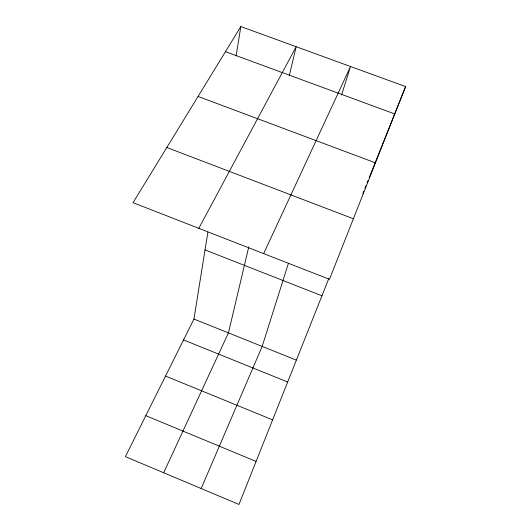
<?xml version="1.0" encoding="UTF-8"?>
<svg xmlns="http://www.w3.org/2000/svg" width="531" height="531" viewBox="0 0 531 531"><rect width="100%" height="100%" fill="white"/><g stroke="black" fill="none" stroke-linecap="round" stroke-linejoin="round"><path stroke-width="0.8" d="M328.689 278.841L238.977 504.45L125.389 456.647L193.941 319.058L207.886 232.093M236.142 55.841L240.835 26.55L405.611 86.58L329.472 279.293L133.049 202.676L240.835 26.55M248.8 246.809L228.43 332.891L163.661 472.756M289.276 75.747L296.152 46.701L198.813 228.33M288.459 263.15L262.175 346.424L201.156 488.533M341.546 94.976L350.533 66.514L263.641 253.612M362.832 193.503L363.748 191.22M364.963 188.173L365.879 185.883M367.1 182.837L368.016 180.553M369.231 177.5L405.611 86.58M225.469 51.666L394.792 113.966M198.07 96.436L375.477 162.858M166.814 147.499L353.387 218.759M205.026 249.915L321.912 295.774M193.941 319.058L296.192 360.064M183.54 339.933L287.523 381.942M165.539 376.061L272.509 419.829M145.806 415.667L256.035 461.399"/></g></svg>
